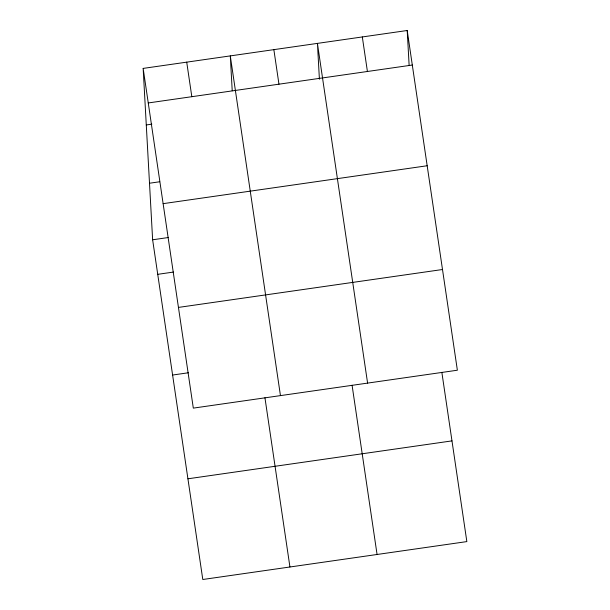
<?xml version="1.0" encoding="UTF-8"?>
<svg xmlns="http://www.w3.org/2000/svg" width="610" height="610" viewBox="0 0 610 610"><rect width="100%" height="100%" fill="white"/><g stroke="black" fill="none" stroke-linecap="round" stroke-linejoin="round"><path stroke-width="0.91" d="M143.152 68.404L407.205 30.5L457.37 370.217L193.317 408.12L143.152 68.404L152.63 239.783L202.794 579.5L466.848 541.596L441.853 372.329M148.253 102.953L412.307 65.041M146.278 124.958L151.844 124.165M149.503 183.229L159.698 181.765M163.122 203.656L427.175 165.752M152.63 239.783L168.391 237.519M157.731 274.325L173.492 272.068M178.44 307.417L442.502 269.513M172.6 375.036L188.36 372.771M187.926 478.797L451.979 440.885M362.317 36.943L367.418 71.492M367.594 383.103L317.429 43.386L319.404 79.208M352.077 385.223L377.071 554.482M273.86 49.646L278.961 84.188M280.455 395.615L230.29 55.899L232.219 90.776M264.938 397.728L289.933 566.987M186.721 62.151L191.822 96.7M407.205 30.5L409.135 65.377"/></g></svg>
